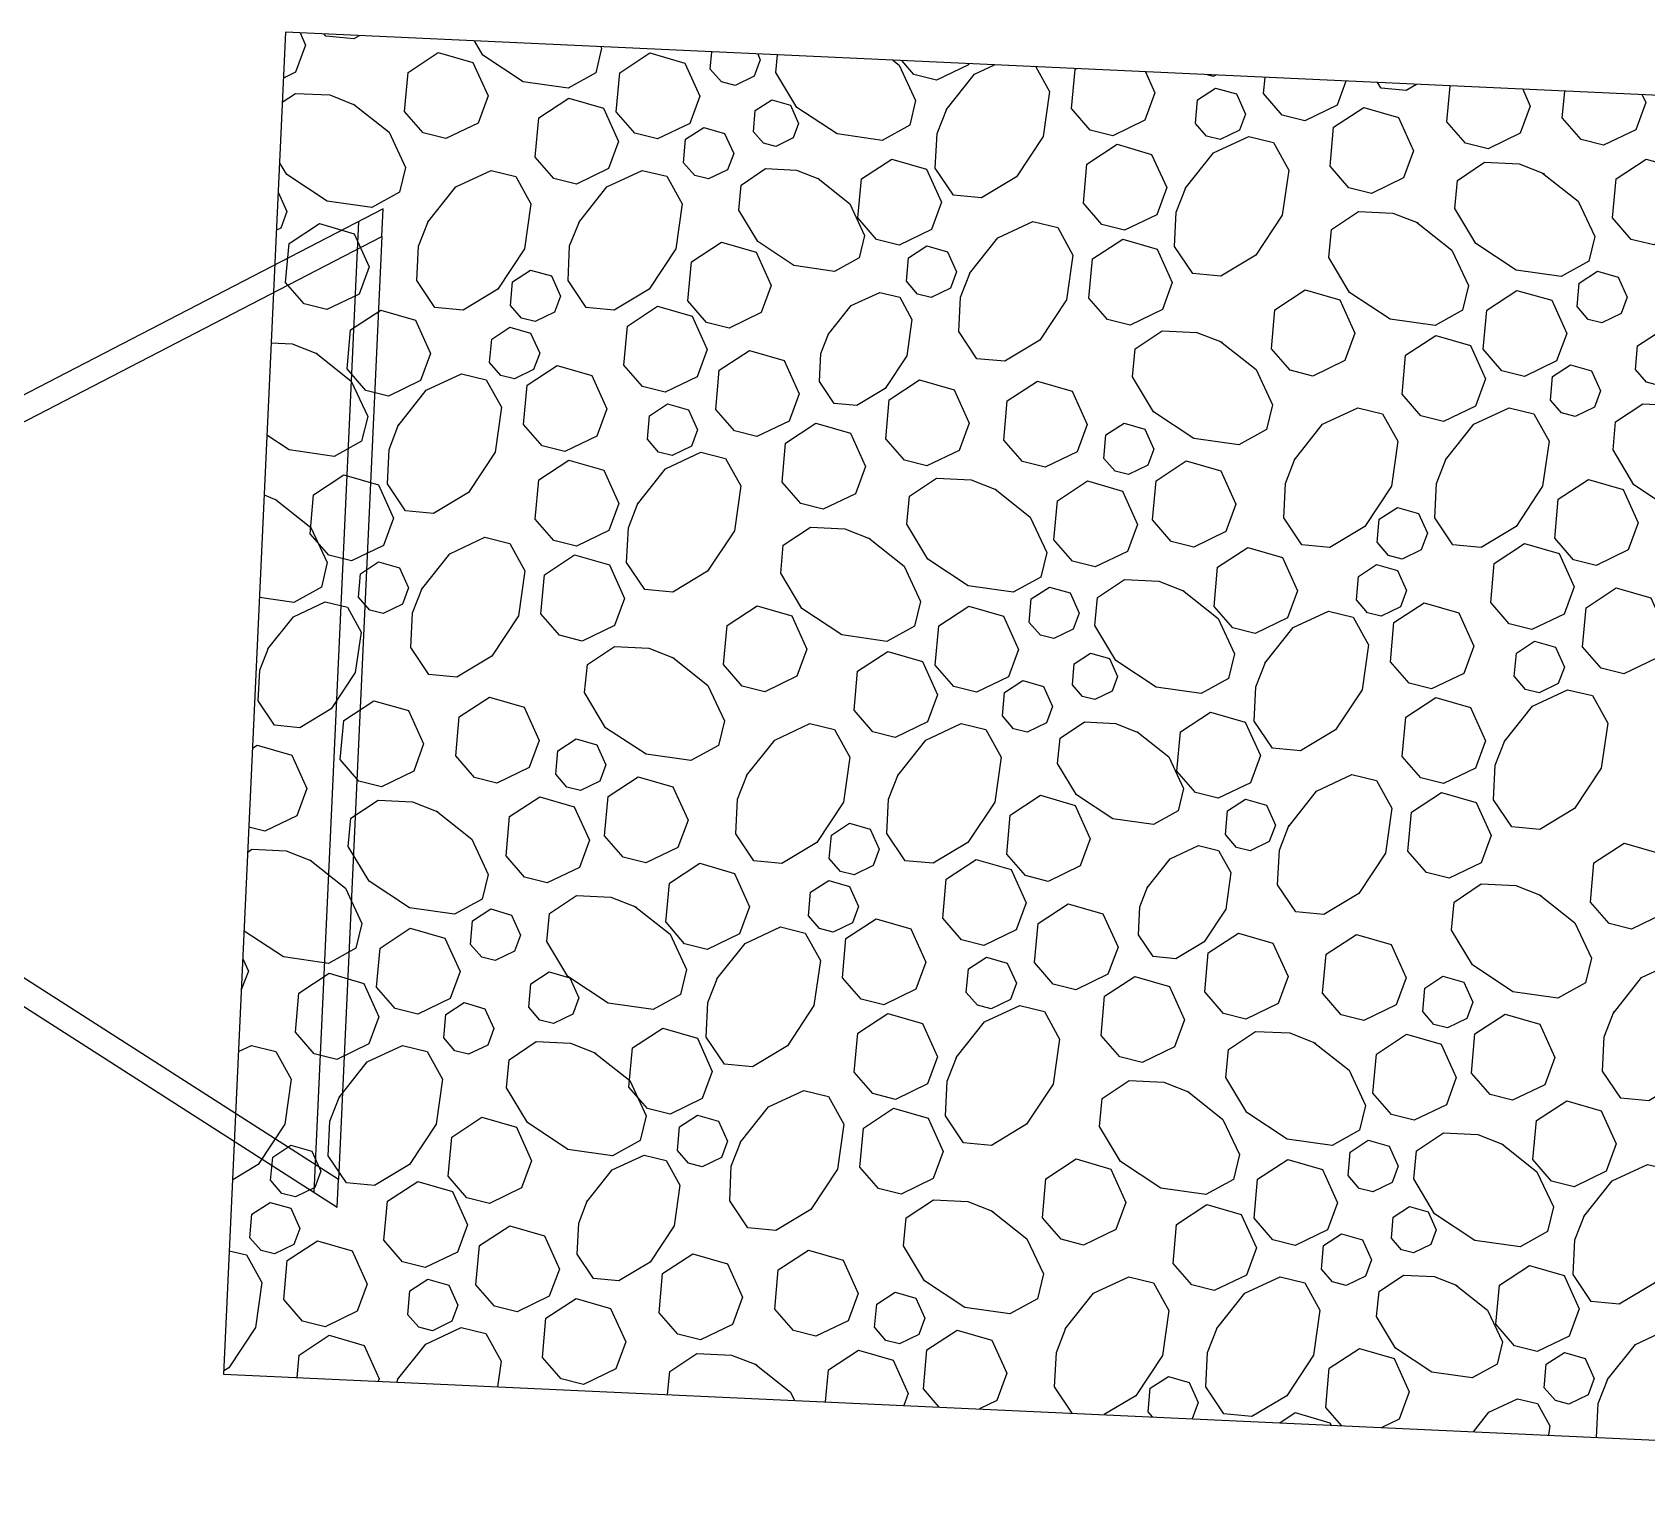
# Model space of a CAD drawing. Header units: feet. Extents: x 7707 to 9528, y 2602 to 5512.
# Drawn here: x 9275.23 to 9286.65, y 4428.3 to 4438.67 of the extents above; entities that cross this region are included whole.
import ezdxf

# ---------------------------------------------------------------- set-up
doc = ezdxf.new("R2010")
doc.units = ezdxf.units.FT
doc.header["$LTSCALE"] = 0.4
doc.header["$MEASUREMENT"] = 0
doc.layers.add('STORM', color=7, linetype='Continuous')
doc.layers.add('STORM INLET', color=7, linetype='Continuous')

msp = doc.modelspace()

# ---------------------------------------------------------------- linework, layer by layer
at = {"layer": 'STORM', "color": 1, "flags": 128}
msp.add_lwpolyline([(9277.019, 4438.666), (9276.582, 4429.176), (9295.562, 4428.302), (9295.999, 4437.792)], close=True, dxfattribs=at)
for points in [[(9277.122, 4438.662), (9277.161, 4438.576), (9277.09, 4438.384), (9277.005, 4438.342)], [(9277.541, 4438.642), (9277.503, 4438.619), (9277.305, 4438.638), (9277.294, 4438.654)], [(9277.862, 4438.106), (9277.886, 4438.383), (9278.1, 4438.523), (9278.345, 4438.452), (9278.452, 4438.216), (9278.381, 4438.024), (9278.154, 4437.914), (9277.994, 4437.955), (9277.862, 4438.107)], [(9279.25, 4438.564), (9279.255, 4438.554), (9279.213, 4438.379), (9279.018, 4438.271), (9278.7, 4438.316), (9278.415, 4438.505), (9278.355, 4438.605)], [(9279.359, 4438.104), (9279.384, 4438.38), (9279.597, 4438.52), (9279.843, 4438.449), (9279.949, 4438.214), (9279.878, 4438.021), (9279.651, 4437.912), (9279.491, 4437.952), (9279.359, 4438.104)], [(9280.023, 4438.406), (9280.034, 4438.527)], [(9280.359, 4438.513), (9280.377, 4438.472), (9280.335, 4438.357), (9280.199, 4438.291), (9280.102, 4438.315), (9280.023, 4438.406)], [(9281.315, 4438.469), (9281.36, 4438.434), (9281.476, 4438.184), (9281.434, 4438.009), (9281.239, 4437.901), (9280.921, 4437.947), (9280.636, 4438.135), (9280.487, 4438.383), (9280.499, 4438.506)], [(9281.852, 4438.444), (9281.85, 4438.437), (9281.623, 4438.327), (9281.462, 4438.367), (9281.377, 4438.466)], [(9282.327, 4438.422), (9282.423, 4438.248), (9282.378, 4437.93), (9282.189, 4437.645), (9281.942, 4437.496), (9281.744, 4437.515), (9281.615, 4437.706), (9281.627, 4437.95), (9281.698, 4438.13)], [(9281.691, 4438.117), (9281.891, 4438.369), (9282.034, 4438.435)], [(9282.578, 4438.127), (9282.603, 4438.403), (9282.611, 4438.409)], [(9283.101, 4438.386), (9283.168, 4438.237), (9283.097, 4438.045), (9282.87, 4437.935), (9282.71, 4437.975), (9282.578, 4438.127)], [(9283.454, 4438.023), (9283.469, 4438.188), (9283.597, 4438.272), (9283.744, 4438.23), (9283.808, 4438.088), (9283.766, 4437.973), (9283.629, 4437.907), (9283.533, 4437.931), (9283.454, 4438.022)], [(9283.598, 4438.363), (9283.579, 4438.354), (9283.53, 4438.367)], [(9283.937, 4438.233), (9283.947, 4438.347)], [(9284.519, 4438.321), (9284.456, 4438.151), (9284.229, 4438.041), (9284.069, 4438.081), (9283.937, 4438.233)], [(9285.018, 4438.298), (9284.945, 4438.255), (9284.767, 4438.272), (9284.741, 4438.311)], [(9285.232, 4438.034), (9285.255, 4438.287)], [(9277.5, 4438.159), (9277.752, 4437.959), (9277.869, 4437.71), (9277.826, 4437.535), (9277.631, 4437.427), (9277.313, 4437.472), (9277.028, 4437.661), (9276.977, 4437.746)], [(9276.997, 4438.172), (9277.09, 4438.234), (9277.333, 4438.223), (9277.513, 4438.152)], [(9278.785, 4437.784), (9278.81, 4438.061), (9279.023, 4438.2), (9279.269, 4438.13), (9279.375, 4437.894), (9279.304, 4437.702), (9279.077, 4437.592), (9278.917, 4437.632), (9278.785, 4437.784)], [(9280.329, 4437.963), (9280.342, 4438.112), (9280.458, 4438.188), (9280.59, 4438.15), (9280.648, 4438.022), (9280.609, 4437.919), (9280.487, 4437.859), (9280.4, 4437.881), (9280.329, 4437.963)], [(9285.769, 4438.263), (9285.822, 4438.144), (9285.752, 4437.952), (9285.524, 4437.842), (9285.364, 4437.882), (9285.233, 4438.034)], [(9286.049, 4438.059), (9286.067, 4438.25)], [(9286.615, 4438.224), (9286.64, 4438.169), (9286.569, 4437.977), (9286.341, 4437.867), (9286.182, 4437.908), (9286.05, 4438.06)], [(9284.407, 4437.719), (9284.432, 4437.995), (9284.645, 4438.135), (9284.89, 4438.064), (9284.997, 4437.829), (9284.926, 4437.637), (9284.699, 4437.527), (9284.539, 4437.567), (9284.407, 4437.719)], [(9279.835, 4437.744), (9279.849, 4437.91), (9279.978, 4437.994), (9280.125, 4437.951), (9280.189, 4437.81), (9280.146, 4437.694), (9280.01, 4437.629), (9279.914, 4437.653), (9279.835, 4437.744)], [(9283.383, 4437.561), (9283.582, 4437.813), (9283.832, 4437.93), (9284.007, 4437.887), (9284.114, 4437.692), (9284.069, 4437.374), (9283.881, 4437.089), (9283.634, 4436.941), (9283.435, 4436.96), (9283.307, 4437.151), (9283.319, 4437.395), (9283.39, 4437.574)], [(9282.662, 4437.458), (9282.686, 4437.734), (9282.9, 4437.874), (9283.145, 4437.803), (9283.252, 4437.568), (9283.181, 4437.376), (9282.953, 4437.266), (9282.793, 4437.306), (9282.662, 4437.458)], [(9280.784, 4437.634), (9281.01, 4437.454), (9281.115, 4437.23), (9281.077, 4437.072), (9280.902, 4436.975), (9280.615, 4437.016), (9280.359, 4437.186), (9280.225, 4437.408), (9280.242, 4437.586), (9280.414, 4437.702), (9280.633, 4437.691), (9280.795, 4437.628)], [(9281.068, 4437.354), (9281.093, 4437.63), (9281.307, 4437.77), (9281.552, 4437.699), (9281.658, 4437.464), (9281.587, 4437.271), (9281.36, 4437.161), (9281.2, 4437.202), (9281.068, 4437.354)], [(9285.91, 4437.671), (9286.162, 4437.472), (9286.278, 4437.222), (9286.236, 4437.047), (9286.041, 4436.94), (9285.723, 4436.985), (9285.438, 4437.173), (9285.29, 4437.421), (9285.308, 4437.619), (9285.5, 4437.747), (9285.743, 4437.735), (9285.923, 4437.665)], [(9286.405, 4437.354), (9286.429, 4437.63), (9286.643, 4437.77), (9286.888, 4437.7), (9286.995, 4437.464), (9286.924, 4437.272), (9286.697, 4437.162), (9286.537, 4437.202), (9286.405, 4437.354)], [(9278.024, 4437.321), (9278.223, 4437.573), (9278.473, 4437.69), (9278.648, 4437.647), (9278.755, 4437.452), (9278.71, 4437.134), (9278.522, 4436.849), (9278.275, 4436.701), (9278.076, 4436.719), (9277.948, 4436.911), (9277.96, 4437.154), (9278.03, 4437.334)], [(9279.093, 4437.322), (9279.293, 4437.574), (9279.542, 4437.69), (9279.717, 4437.648), (9279.825, 4437.453), (9279.78, 4437.135), (9279.591, 4436.85), (9279.344, 4436.701), (9279.146, 4436.72), (9279.018, 4436.911), (9279.029, 4437.155), (9279.1, 4437.334)], [(9276.967, 4437.536), (9277.03, 4437.398), (9276.987, 4437.282), (9276.955, 4437.267)], [(9285.018, 4437.324), (9285.269, 4437.125), (9285.386, 4436.875), (9285.344, 4436.7), (9285.149, 4436.592), (9284.831, 4436.638), (9284.545, 4436.826), (9284.397, 4437.073), (9284.416, 4437.272), (9284.607, 4437.4), (9284.851, 4437.388), (9285.03, 4437.318)], [(9277.02, 4436.897), (9277.045, 4437.173), (9277.259, 4437.313), (9277.504, 4437.242), (9277.611, 4437.007), (9277.54, 4436.814), (9277.312, 4436.705), (9277.152, 4436.745), (9277.02, 4436.897)], [(9281.856, 4436.96), (9282.056, 4437.212), (9282.305, 4437.329), (9282.481, 4437.286), (9282.588, 4437.091), (9282.543, 4436.773), (9282.354, 4436.488), (9282.107, 4436.34), (9281.909, 4436.358), (9281.781, 4436.55), (9281.792, 4436.793), (9281.863, 4436.973)], [(9279.865, 4436.766), (9279.89, 4437.043), (9280.103, 4437.182), (9280.349, 4437.112), (9280.455, 4436.876), (9280.384, 4436.684), (9280.157, 4436.574), (9279.997, 4436.615), (9279.865, 4436.766)], [(9281.411, 4436.905), (9281.426, 4437.071), (9281.554, 4437.155), (9281.701, 4437.113), (9281.765, 4436.971), (9281.722, 4436.856), (9281.586, 4436.79), (9281.49, 4436.814), (9281.411, 4436.905)], [(9282.701, 4436.787), (9282.726, 4437.064), (9282.94, 4437.204), (9283.185, 4437.133), (9283.291, 4436.897), (9283.221, 4436.705), (9282.993, 4436.595), (9282.833, 4436.636), (9282.701, 4436.787)], [(9278.61, 4436.735), (9278.624, 4436.901), (9278.753, 4436.985), (9278.9, 4436.943), (9278.964, 4436.801), (9278.921, 4436.686), (9278.785, 4436.62), (9278.689, 4436.644), (9278.61, 4436.735)], [(9286.154, 4436.727), (9286.169, 4436.893), (9286.297, 4436.977), (9286.444, 4436.934), (9286.508, 4436.793), (9286.466, 4436.678), (9286.329, 4436.612), (9286.233, 4436.636), (9286.154, 4436.727)], [(9280.858, 4436.529), (9281.02, 4436.733), (9281.222, 4436.827), (9281.363, 4436.793), (9281.45, 4436.635), (9281.414, 4436.378), (9281.261, 4436.146), (9281.061, 4436.026), (9280.9, 4436.042), (9280.797, 4436.196), (9280.806, 4436.394), (9280.863, 4436.539)], [(9283.992, 4436.428), (9284.017, 4436.704), (9284.231, 4436.844), (9284.476, 4436.773), (9284.583, 4436.538), (9284.511, 4436.346), (9284.284, 4436.235), (9284.124, 4436.276), (9283.993, 4436.428)], [(9285.49, 4436.425), (9285.515, 4436.701), (9285.728, 4436.841), (9285.974, 4436.771), (9286.08, 4436.535), (9286.009, 4436.343), (9285.782, 4436.233), (9285.622, 4436.273), (9285.49, 4436.425)], [(9277.455, 4436.285), (9277.48, 4436.561), (9277.694, 4436.701), (9277.939, 4436.63), (9278.045, 4436.395), (9277.974, 4436.203), (9277.747, 4436.093), (9277.587, 4436.133), (9277.455, 4436.285)], [(9279.412, 4436.313), (9279.437, 4436.589), (9279.65, 4436.729), (9279.896, 4436.658), (9280.002, 4436.422), (9279.931, 4436.23), (9279.704, 4436.12), (9279.544, 4436.161), (9279.412, 4436.312)], [(9278.462, 4436.331), (9278.478, 4436.497), (9278.606, 4436.581), (9278.753, 4436.538), (9278.817, 4436.397), (9278.774, 4436.281), (9278.638, 4436.215), (9278.542, 4436.24), (9278.463, 4436.331)], [(9276.918, 4436.47), (9277.066, 4436.463), (9277.245, 4436.393)], [(9283.631, 4436.48), (9283.883, 4436.281), (9283.999, 4436.031), (9283.957, 4435.856), (9283.762, 4435.749), (9283.444, 4435.794), (9283.159, 4435.982), (9283.01, 4436.23), (9283.029, 4436.428), (9283.22, 4436.556), (9283.464, 4436.544), (9283.644, 4436.474)], [(9284.916, 4436.105), (9284.94, 4436.382), (9285.154, 4436.522), (9285.4, 4436.451), (9285.506, 4436.215), (9285.435, 4436.023), (9285.208, 4435.913), (9285.048, 4435.954), (9284.916, 4436.106)], [(9286.566, 4436.282), (9286.581, 4436.448), (9286.709, 4436.532), (9286.856, 4436.489), (9286.92, 4436.348), (9286.878, 4436.232), (9286.742, 4436.167), (9286.645, 4436.191), (9286.566, 4436.282)], [(9277.233, 4436.399), (9277.484, 4436.2), (9277.601, 4435.95), (9277.558, 4435.775), (9277.363, 4435.667), (9277.045, 4435.713), (9276.888, 4435.817)], [(9280.062, 4435.999), (9280.086, 4436.276), (9280.3, 4436.415), (9280.545, 4436.345), (9280.652, 4436.109), (9280.581, 4435.917), (9280.353, 4435.807), (9280.194, 4435.847), (9280.062, 4435.999)], [(9277.816, 4435.883), (9278.015, 4436.135), (9278.265, 4436.251), (9278.439, 4436.209), (9278.547, 4436.014), (9278.502, 4435.696), (9278.314, 4435.411), (9278.066, 4435.262), (9277.868, 4435.281), (9277.74, 4435.472), (9277.752, 4435.716), (9277.822, 4435.896)], [(9278.703, 4435.893), (9278.728, 4436.17), (9278.941, 4436.309), (9279.186, 4436.239), (9279.293, 4436.003), (9279.222, 4435.811), (9278.995, 4435.701), (9278.835, 4435.741), (9278.703, 4435.893)], [(9285.965, 4436.065), (9285.98, 4436.231), (9286.108, 4436.315), (9286.255, 4436.273), (9286.319, 4436.131), (9286.277, 4436.016), (9286.14, 4435.95), (9286.044, 4435.974), (9285.965, 4436.065)], [(9281.264, 4435.791), (9281.289, 4436.068), (9281.503, 4436.208), (9281.748, 4436.137), (9281.854, 4435.901), (9281.783, 4435.709), (9281.556, 4435.599), (9281.396, 4435.64), (9281.264, 4435.791)], [(9282.099, 4435.782), (9282.124, 4436.059), (9282.337, 4436.198), (9282.583, 4436.128), (9282.689, 4435.892), (9282.618, 4435.7), (9282.391, 4435.59), (9282.231, 4435.631), (9282.099, 4435.782)], [(9279.579, 4435.789), (9279.594, 4435.954), (9279.722, 4436.038), (9279.869, 4435.996), (9279.933, 4435.855), (9279.89, 4435.739), (9279.754, 4435.673), (9279.658, 4435.697), (9279.579, 4435.788)], [(9284.155, 4435.643), (9284.354, 4435.894), (9284.604, 4436.011), (9284.778, 4435.969), (9284.886, 4435.774), (9284.841, 4435.456), (9284.652, 4435.17), (9284.405, 4435.022), (9284.207, 4435.041), (9284.079, 4435.232), (9284.091, 4435.476), (9284.161, 4435.655)], [(9285.224, 4435.643), (9285.424, 4435.895), (9285.673, 4436.011), (9285.848, 4435.969), (9285.956, 4435.774), (9285.91, 4435.456), (9285.722, 4435.171), (9285.475, 4435.022), (9285.276, 4435.041), (9285.148, 4435.233), (9285.16, 4435.476), (9285.23, 4435.656)], [(9287.028, 4435.963), (9287.28, 4435.764), (9287.396, 4435.514), (9287.354, 4435.339), (9287.159, 4435.232), (9286.841, 4435.277), (9286.556, 4435.466), (9286.408, 4435.713), (9286.426, 4435.911), (9286.618, 4436.039), (9286.861, 4436.027), (9287.041, 4435.957)], [(9280.531, 4435.485), (9280.556, 4435.761), (9280.77, 4435.901), (9281.015, 4435.831), (9281.121, 4435.595), (9281.05, 4435.402), (9280.823, 4435.293), (9280.663, 4435.333), (9280.531, 4435.485)], [(9282.807, 4435.653), (9282.822, 4435.819), (9282.95, 4435.903), (9283.097, 4435.86), (9283.161, 4435.719), (9283.118, 4435.604), (9282.982, 4435.538), (9282.886, 4435.562), (9282.807, 4435.653)], [(9279.508, 4435.328), (9279.707, 4435.579), (9279.957, 4435.696), (9280.132, 4435.653), (9280.239, 4435.458), (9280.194, 4435.141), (9280.005, 4434.855), (9279.758, 4434.707), (9279.56, 4434.726), (9279.432, 4434.917), (9279.444, 4435.161), (9279.514, 4435.34)], [(9277.193, 4435.12), (9277.218, 4435.396), (9277.431, 4435.536), (9277.676, 4435.466), (9277.783, 4435.23), (9277.712, 4435.037), (9277.485, 4434.928), (9277.325, 4434.968), (9277.193, 4435.12)], [(9278.786, 4435.224), (9278.811, 4435.501), (9279.024, 4435.64), (9279.27, 4435.57), (9279.376, 4435.334), (9279.305, 4435.142), (9279.078, 4435.032), (9278.918, 4435.072), (9278.786, 4435.224)], [(9283.151, 4435.218), (9283.176, 4435.495), (9283.39, 4435.635), (9283.635, 4435.564), (9283.741, 4435.328), (9283.67, 4435.136), (9283.443, 4435.026), (9283.283, 4435.066), (9283.151, 4435.218)], [(9282.035, 4435.437), (9282.286, 4435.238), (9282.403, 4434.988), (9282.361, 4434.813), (9282.166, 4434.706), (9281.848, 4434.751), (9281.562, 4434.94), (9281.414, 4435.187), (9281.433, 4435.385), (9281.624, 4435.513), (9281.868, 4435.502), (9282.047, 4435.431)], [(9282.454, 4435.077), (9282.479, 4435.353), (9282.692, 4435.493), (9282.938, 4435.422), (9283.044, 4435.186), (9282.973, 4434.994), (9282.746, 4434.885), (9282.586, 4434.925), (9282.454, 4435.077)], [(9285.996, 4435.087), (9286.021, 4435.364), (9286.234, 4435.504), (9286.48, 4435.433), (9286.586, 4435.197), (9286.515, 4435.005), (9286.288, 4434.895), (9286.128, 4434.936), (9285.996, 4435.088)], [(9276.947, 4435.365), (9277.199, 4435.165), (9277.315, 4434.916), (9277.273, 4434.741), (9277.078, 4434.633), (9276.835, 4434.668)], [(9276.869, 4435.394), (9276.959, 4435.358)], [(9284.74, 4435.057), (9284.755, 4435.223), (9284.883, 4435.306), (9285.031, 4435.264), (9285.095, 4435.123), (9285.052, 4435.007), (9284.916, 4434.941), (9284.82, 4434.966), (9284.741, 4435.057)], [(9277.981, 4434.726), (9278.181, 4434.978), (9278.43, 4435.095), (9278.605, 4435.052), (9278.713, 4434.857), (9278.667, 4434.539), (9278.479, 4434.254), (9278.232, 4434.106), (9278.033, 4434.125), (9277.906, 4434.316), (9277.917, 4434.56), (9277.988, 4434.739)], [(9281.142, 4435.09), (9281.394, 4434.891), (9281.511, 4434.641), (9281.468, 4434.466), (9281.273, 4434.358), (9280.955, 4434.404), (9280.67, 4434.592), (9280.522, 4434.84), (9280.54, 4435.038), (9280.732, 4435.166), (9280.975, 4435.154), (9281.155, 4435.084)], [(9278.826, 4434.553), (9278.851, 4434.83), (9279.064, 4434.97), (9279.31, 4434.899), (9279.416, 4434.663), (9279.345, 4434.471), (9279.118, 4434.361), (9278.958, 4434.402), (9278.826, 4434.553)], [(9283.586, 4434.606), (9283.611, 4434.883), (9283.824, 4435.023), (9284.07, 4434.952), (9284.176, 4434.716), (9284.105, 4434.524), (9283.878, 4434.414), (9283.718, 4434.454), (9283.586, 4434.606)], [(9285.543, 4434.634), (9285.567, 4434.91), (9285.781, 4435.05), (9286.026, 4434.98), (9286.133, 4434.744), (9286.062, 4434.551), (9285.834, 4434.442), (9285.674, 4434.482), (9285.543, 4434.634)], [(9277.535, 4434.671), (9277.55, 4434.837), (9277.678, 4434.921), (9277.825, 4434.879), (9277.889, 4434.737), (9277.847, 4434.622), (9277.71, 4434.556), (9277.615, 4434.58), (9277.535, 4434.671)], [(9284.593, 4434.652), (9284.608, 4434.818), (9284.736, 4434.902), (9284.884, 4434.86), (9284.947, 4434.718), (9284.905, 4434.603), (9284.768, 4434.537), (9284.672, 4434.561), (9284.594, 4434.652)], [(9282.279, 4434.493), (9282.294, 4434.659), (9282.422, 4434.743), (9282.569, 4434.701), (9282.633, 4434.559), (9282.59, 4434.444), (9282.454, 4434.378), (9282.358, 4434.402), (9282.279, 4434.493)], [(9283.363, 4434.721), (9283.615, 4434.521), (9283.731, 4434.271), (9283.689, 4434.096), (9283.494, 4433.989), (9283.176, 4434.034), (9282.891, 4434.223), (9282.743, 4434.47), (9282.762, 4434.668), (9282.953, 4434.796), (9283.196, 4434.784), (9283.376, 4434.714)], [(9286.192, 4434.32), (9286.217, 4434.597), (9286.431, 4434.737), (9286.676, 4434.666), (9286.782, 4434.43), (9286.711, 4434.238), (9286.484, 4434.128), (9286.324, 4434.169), (9286.192, 4434.321)], [(9276.895, 4434.307), (9277.075, 4434.533), (9277.299, 4434.638), (9277.457, 4434.6), (9277.554, 4434.424), (9277.513, 4434.138), (9277.343, 4433.881), (9277.121, 4433.748), (9276.942, 4433.765), (9276.827, 4433.937), (9276.838, 4434.156), (9276.901, 4434.318)], [(9284.833, 4434.214), (9284.858, 4434.491), (9285.072, 4434.631), (9285.317, 4434.56), (9285.424, 4434.324), (9285.353, 4434.132), (9285.125, 4434.022), (9284.965, 4434.063), (9284.833, 4434.214)], [(9280.117, 4434.194), (9280.142, 4434.47), (9280.356, 4434.61), (9280.601, 4434.54), (9280.707, 4434.304), (9280.636, 4434.112), (9280.409, 4434.002), (9280.249, 4434.042), (9280.117, 4434.194)], [(9281.614, 4434.191), (9281.639, 4434.468), (9281.853, 4434.608), (9282.098, 4434.537), (9282.204, 4434.301), (9282.133, 4434.109), (9281.906, 4433.999), (9281.746, 4434.039), (9281.614, 4434.191)], [(9283.946, 4434.204), (9284.146, 4434.456), (9284.396, 4434.573), (9284.571, 4434.53), (9284.678, 4434.335), (9284.633, 4434.017), (9284.444, 4433.732), (9284.197, 4433.584), (9283.999, 4433.603), (9283.871, 4433.794), (9283.882, 4434.037), (9283.953, 4434.217)], [(9279.756, 4434.246), (9280.007, 4434.047), (9280.124, 4433.797), (9280.082, 4433.622), (9279.887, 4433.515), (9279.569, 4433.56), (9279.283, 4433.748), (9279.135, 4433.996), (9279.154, 4434.194), (9279.345, 4434.322), (9279.589, 4434.311), (9279.768, 4434.24)], [(9281.04, 4433.871), (9281.065, 4434.148), (9281.279, 4434.288), (9281.524, 4434.217), (9281.631, 4433.981), (9281.559, 4433.789), (9281.332, 4433.679), (9281.172, 4433.72), (9281.04, 4433.872)], [(9282.584, 4434.051), (9282.598, 4434.2), (9282.713, 4434.275), (9282.846, 4434.237), (9282.903, 4434.11), (9282.865, 4434.006), (9282.742, 4433.947), (9282.656, 4433.969), (9282.585, 4434.051)], [(9285.709, 4434.11), (9285.724, 4434.276), (9285.853, 4434.36), (9286, 4434.317), (9286.064, 4434.176), (9286.021, 4434.061), (9285.885, 4433.995), (9285.789, 4434.019), (9285.71, 4434.11)], [(9282.09, 4433.831), (9282.105, 4433.997), (9282.233, 4434.081), (9282.38, 4434.039), (9282.444, 4433.897), (9282.401, 4433.782), (9282.265, 4433.716), (9282.169, 4433.74), (9282.09, 4433.831)], [(9277.406, 4433.523), (9277.431, 4433.8), (9277.645, 4433.939), (9277.89, 4433.869), (9277.996, 4433.633), (9277.926, 4433.441), (9277.698, 4433.331), (9277.538, 4433.371), (9277.407, 4433.523)], [(9278.223, 4433.548), (9278.248, 4433.825), (9278.462, 4433.965), (9278.707, 4433.894), (9278.814, 4433.658), (9278.742, 4433.466), (9278.515, 4433.356), (9278.355, 4433.397), (9278.224, 4433.548)], [(9284.917, 4433.545), (9284.942, 4433.822), (9285.155, 4433.962), (9285.401, 4433.891), (9285.507, 4433.655), (9285.436, 4433.463), (9285.209, 4433.353), (9285.049, 4433.394), (9284.917, 4433.545)], [(9285.638, 4433.649), (9285.838, 4433.901), (9286.087, 4434.017), (9286.262, 4433.975), (9286.37, 4433.78), (9286.325, 4433.462), (9286.136, 4433.177), (9285.889, 4433.028), (9285.691, 4433.047), (9285.563, 4433.238), (9285.574, 4433.482), (9285.645, 4433.662)], [(9283.323, 4433.441), (9283.348, 4433.718), (9283.562, 4433.858), (9283.807, 4433.787), (9283.914, 4433.551), (9283.843, 4433.359), (9283.615, 4433.249), (9283.455, 4433.289), (9283.324, 4433.441)], [(9280.279, 4433.409), (9280.479, 4433.66), (9280.728, 4433.777), (9280.903, 4433.735), (9281.011, 4433.54), (9280.966, 4433.222), (9280.777, 4432.936), (9280.53, 4432.788), (9280.332, 4432.807), (9280.204, 4432.998), (9280.215, 4433.242), (9280.286, 4433.421)], [(9281.349, 4433.409), (9281.548, 4433.661), (9281.798, 4433.777), (9281.973, 4433.735), (9282.08, 4433.54), (9282.035, 4433.222), (9281.846, 4432.937), (9281.599, 4432.789), (9281.401, 4432.807), (9281.273, 4432.999), (9281.285, 4433.242), (9281.355, 4433.422)], [(9283.039, 4433.721), (9283.266, 4433.542), (9283.37, 4433.317), (9283.332, 4433.16), (9283.157, 4433.063), (9282.87, 4433.103), (9282.614, 4433.273), (9282.48, 4433.496), (9282.497, 4433.674), (9282.67, 4433.789), (9282.889, 4433.779), (9283.05, 4433.715)], [(9276.786, 4433.603), (9276.819, 4433.624), (9277.064, 4433.553), (9277.171, 4433.317), (9277.099, 4433.125), (9276.873, 4433.016), (9276.76, 4433.044)], [(9278.931, 4433.419), (9278.946, 4433.585), (9279.074, 4433.669), (9279.221, 4433.626), (9279.285, 4433.485), (9279.243, 4433.37), (9279.106, 4433.304), (9279.01, 4433.328), (9278.931, 4433.419)], [(9279.276, 4432.984), (9279.301, 4433.261), (9279.514, 4433.401), (9279.759, 4433.33), (9279.866, 4433.094), (9279.795, 4432.902), (9279.568, 4432.792), (9279.408, 4432.832), (9279.276, 4432.984)], [(9284.112, 4433.048), (9284.311, 4433.299), (9284.561, 4433.416), (9284.736, 4433.374), (9284.844, 4433.179), (9284.798, 4432.861), (9284.61, 4432.575), (9284.362, 4432.427), (9284.164, 4432.446), (9284.036, 4432.637), (9284.048, 4432.881), (9284.118, 4433.06)], [(9278.579, 4432.843), (9278.603, 4433.119), (9278.817, 4433.259), (9279.062, 4433.188), (9279.169, 4432.952), (9279.098, 4432.76), (9278.87, 4432.65), (9278.71, 4432.691), (9278.579, 4432.843)], [(9282.12, 4432.853), (9282.145, 4433.13), (9282.359, 4433.27), (9282.604, 4433.199), (9282.71, 4432.963), (9282.639, 4432.771), (9282.412, 4432.661), (9282.252, 4432.702), (9282.12, 4432.854)], [(9284.957, 4432.875), (9284.982, 4433.151), (9285.195, 4433.291), (9285.441, 4433.22), (9285.547, 4432.985), (9285.476, 4432.793), (9285.249, 4432.683), (9285.089, 4432.723), (9284.957, 4432.875)], [(9278.084, 4433.16), (9278.336, 4432.96), (9278.452, 4432.711), (9278.41, 4432.536), (9278.215, 4432.429), (9277.897, 4432.474), (9277.612, 4432.662), (9277.463, 4432.909), (9277.482, 4433.108), (9277.674, 4433.236), (9277.917, 4433.224), (9278.097, 4433.154)], [(9283.666, 4432.993), (9283.681, 4433.159), (9283.809, 4433.242), (9283.956, 4433.2), (9284.02, 4433.058), (9283.977, 4432.943), (9283.841, 4432.877), (9283.745, 4432.902), (9283.666, 4432.993)], [(9280.865, 4432.823), (9280.88, 4432.989), (9281.008, 4433.072), (9281.155, 4433.03), (9281.219, 4432.889), (9281.176, 4432.773), (9281.04, 4432.707), (9280.944, 4432.732), (9280.865, 4432.823)], [(9283.113, 4432.616), (9283.275, 4432.82), (9283.477, 4432.915), (9283.618, 4432.88), (9283.706, 4432.723), (9283.669, 4432.465), (9283.517, 4432.234), (9283.316, 4432.114), (9283.156, 4432.129), (9283.052, 4432.284), (9283.061, 4432.481), (9283.118, 4432.627)], [(9286.248, 4432.515), (9286.272, 4432.792), (9286.486, 4432.932), (9286.732, 4432.861), (9286.838, 4432.625), (9286.767, 4432.433), (9286.539, 4432.323), (9286.38, 4432.363), (9286.248, 4432.515)], [(9277.191, 4432.813), (9277.443, 4432.613), (9277.56, 4432.364), (9277.517, 4432.189), (9277.323, 4432.081), (9277.005, 4432.127), (9276.727, 4432.31)], [(9276.752, 4432.869), (9276.781, 4432.888), (9277.025, 4432.877), (9277.204, 4432.806)], [(9281.667, 4432.4), (9281.692, 4432.676), (9281.905, 4432.816), (9282.151, 4432.746), (9282.257, 4432.51), (9282.186, 4432.318), (9281.959, 4432.208), (9281.799, 4432.248), (9281.667, 4432.4)], [(9279.71, 4432.372), (9279.735, 4432.649), (9279.949, 4432.789), (9280.194, 4432.718), (9280.3, 4432.482), (9280.23, 4432.29), (9280.002, 4432.18), (9279.842, 4432.22), (9279.711, 4432.372)], [(9279.488, 4432.486), (9279.74, 4432.287), (9279.856, 4432.038), (9279.814, 4431.862), (9279.619, 4431.755), (9279.301, 4431.8), (9279.016, 4431.989), (9278.867, 4432.236), (9278.886, 4432.434), (9279.077, 4432.562), (9279.321, 4432.55), (9279.501, 4432.48)], [(9280.718, 4432.418), (9280.733, 4432.584), (9280.861, 4432.668), (9281.008, 4432.626), (9281.072, 4432.484), (9281.029, 4432.369), (9280.893, 4432.303), (9280.797, 4432.327), (9280.718, 4432.418)], [(9285.886, 4432.568), (9286.138, 4432.368), (9286.255, 4432.119), (9286.212, 4431.944), (9286.017, 4431.836), (9285.699, 4431.881), (9285.414, 4432.07), (9285.266, 4432.317), (9285.285, 4432.515), (9285.476, 4432.643), (9285.72, 4432.632), (9285.899, 4432.561)], [(9278.328, 4432.216), (9278.343, 4432.382), (9278.471, 4432.466), (9278.618, 4432.423), (9278.682, 4432.282), (9278.64, 4432.167), (9278.503, 4432.101), (9278.407, 4432.125), (9278.328, 4432.216)], [(9282.317, 4432.087), (9282.342, 4432.363), (9282.555, 4432.503), (9282.8, 4432.432), (9282.907, 4432.196), (9282.836, 4432.004), (9282.609, 4431.894), (9282.449, 4431.935), (9282.317, 4432.087)], [(9280.071, 4431.971), (9280.271, 4432.222), (9280.52, 4432.339), (9280.695, 4432.296), (9280.803, 4432.101), (9280.757, 4431.783), (9280.569, 4431.498), (9280.322, 4431.35), (9280.123, 4431.369), (9279.995, 4431.56), (9280.007, 4431.804), (9280.078, 4431.983)], [(9280.958, 4431.98), (9280.983, 4432.257), (9281.197, 4432.397), (9281.442, 4432.326), (9281.548, 4432.09), (9281.477, 4431.898), (9281.25, 4431.788), (9281.09, 4431.829), (9280.958, 4431.98)], [(9277.664, 4431.914), (9277.688, 4432.19), (9277.902, 4432.33), (9278.147, 4432.259), (9278.254, 4432.024), (9278.183, 4431.832), (9277.955, 4431.722), (9277.796, 4431.762), (9277.664, 4431.914)], [(9283.52, 4431.879), (9283.544, 4432.155), (9283.758, 4432.295), (9284.003, 4432.225), (9284.11, 4431.989), (9284.039, 4431.797), (9283.812, 4431.687), (9283.652, 4431.727), (9283.52, 4431.879)], [(9284.354, 4431.87), (9284.379, 4432.146), (9284.593, 4432.286), (9284.838, 4432.215), (9284.944, 4431.98), (9284.873, 4431.788), (9284.646, 4431.677), (9284.486, 4431.718), (9284.354, 4431.87)], [(9276.718, 4432.113), (9276.757, 4432.026), (9276.707, 4431.894)], [(9281.834, 4431.876), (9281.849, 4432.042), (9281.977, 4432.126), (9282.124, 4432.083), (9282.188, 4431.942), (9282.146, 4431.827), (9282.009, 4431.761), (9281.913, 4431.785), (9281.834, 4431.876)], [(9277.09, 4431.594), (9277.114, 4431.871), (9277.328, 4432.011), (9277.574, 4431.94), (9277.68, 4431.704), (9277.609, 4431.512), (9277.382, 4431.402), (9277.222, 4431.442), (9277.09, 4431.594)], [(9278.74, 4431.771), (9278.755, 4431.937), (9278.883, 4432.021), (9279.03, 4431.978), (9279.094, 4431.837), (9279.052, 4431.721), (9278.915, 4431.656), (9278.819, 4431.679), (9278.74, 4431.771)], [(9285.062, 4431.741), (9285.077, 4431.906), (9285.205, 4431.99), (9285.352, 4431.948), (9285.416, 4431.807), (9285.373, 4431.691), (9285.237, 4431.625), (9285.141, 4431.649), (9285.062, 4431.741)], [(9286.41, 4431.73), (9286.61, 4431.982), (9286.859, 4432.098), (9287.034, 4432.056), (9287.142, 4431.861), (9287.096, 4431.543), (9286.908, 4431.258), (9286.661, 4431.109), (9286.462, 4431.128), (9286.334, 4431.32), (9286.346, 4431.563), (9286.416, 4431.743)], [(9282.787, 4431.572), (9282.812, 4431.849), (9283.025, 4431.989), (9283.27, 4431.918), (9283.377, 4431.682), (9283.306, 4431.49), (9283.078, 4431.38), (9282.919, 4431.421), (9282.787, 4431.572)], [(9278.139, 4431.554), (9278.154, 4431.72), (9278.282, 4431.804), (9278.429, 4431.761), (9278.493, 4431.62), (9278.45, 4431.504), (9278.314, 4431.439), (9278.218, 4431.463), (9278.139, 4431.554)], [(9281.763, 4431.415), (9281.962, 4431.667), (9282.212, 4431.783), (9282.387, 4431.741), (9282.494, 4431.546), (9282.449, 4431.228), (9282.261, 4430.943), (9282.013, 4430.794), (9281.815, 4430.813), (9281.687, 4431.004), (9281.699, 4431.248), (9281.77, 4431.428)], [(9281.041, 4431.311), (9281.066, 4431.588), (9281.28, 4431.728), (9281.525, 4431.657), (9281.631, 4431.421), (9281.56, 4431.229), (9281.333, 4431.119), (9281.173, 4431.16), (9281.042, 4431.312)], [(9285.407, 4431.306), (9285.431, 4431.582), (9285.645, 4431.722), (9285.89, 4431.651), (9285.997, 4431.415), (9285.926, 4431.223), (9285.698, 4431.114), (9285.539, 4431.154), (9285.407, 4431.306)], [(9279.448, 4431.207), (9279.473, 4431.484), (9279.687, 4431.624), (9279.932, 4431.553), (9280.038, 4431.317), (9279.967, 4431.125), (9279.74, 4431.015), (9279.58, 4431.056), (9279.448, 4431.207)], [(9284.29, 4431.525), (9284.542, 4431.325), (9284.658, 4431.076), (9284.616, 4430.901), (9284.421, 4430.793), (9284.103, 4430.838), (9283.818, 4431.027), (9283.669, 4431.274), (9283.688, 4431.472), (9283.88, 4431.6), (9284.123, 4431.589), (9284.303, 4431.518)], [(9284.709, 4431.164), (9284.734, 4431.44), (9284.948, 4431.58), (9285.193, 4431.51), (9285.299, 4431.274), (9285.229, 4431.082), (9285.001, 4430.972), (9284.841, 4431.012), (9284.709, 4431.164)], [(9276.687, 4431.458), (9276.778, 4431.5), (9276.952, 4431.457), (9277.06, 4431.262), (9277.015, 4430.944), (9276.827, 4430.659), (9276.646, 4430.551)], [(9277.398, 4431.132), (9277.597, 4431.384), (9277.847, 4431.5), (9278.022, 4431.458), (9278.13, 4431.263), (9278.084, 4430.945), (9277.896, 4430.66), (9277.649, 4430.511), (9277.45, 4430.53), (9277.322, 4430.721), (9277.334, 4430.965), (9277.404, 4431.145)], [(9279.202, 4431.452), (9279.454, 4431.253), (9279.57, 4431.003), (9279.528, 4430.828), (9279.333, 4430.721), (9279.015, 4430.766), (9278.73, 4430.955), (9278.582, 4431.201), (9278.601, 4431.4), (9278.792, 4431.528), (9279.035, 4431.516), (9279.215, 4431.446)], [(9283.398, 4431.178), (9283.649, 4430.978), (9283.766, 4430.729), (9283.723, 4430.554), (9283.528, 4430.446), (9283.211, 4430.491), (9282.925, 4430.68), (9282.777, 4430.927), (9282.796, 4431.125), (9282.987, 4431.253), (9283.23, 4431.242), (9283.41, 4431.171)], [(9280.236, 4430.814), (9280.436, 4431.066), (9280.686, 4431.182), (9280.86, 4431.14), (9280.968, 4430.945), (9280.923, 4430.627), (9280.734, 4430.341), (9280.487, 4430.193), (9280.289, 4430.212), (9280.161, 4430.403), (9280.172, 4430.647), (9280.243, 4430.827)], [(9285.841, 4430.694), (9285.866, 4430.97), (9286.08, 4431.11), (9286.325, 4431.039), (9286.431, 4430.804), (9286.36, 4430.612), (9286.133, 4430.502), (9285.973, 4430.542), (9285.841, 4430.694)], [(9278.17, 4430.576), (9278.195, 4430.853), (9278.408, 4430.993), (9278.653, 4430.922), (9278.76, 4430.686), (9278.689, 4430.494), (9278.461, 4430.384), (9278.302, 4430.424), (9278.17, 4430.576)], [(9279.791, 4430.759), (9279.805, 4430.925), (9279.934, 4431.008), (9280.081, 4430.966), (9280.145, 4430.825), (9280.102, 4430.709), (9279.966, 4430.643), (9279.87, 4430.668), (9279.791, 4430.759)], [(9281.081, 4430.641), (9281.106, 4430.917), (9281.32, 4431.057), (9281.565, 4430.987), (9281.671, 4430.751), (9281.6, 4430.559), (9281.373, 4430.449), (9281.213, 4430.489), (9281.081, 4430.641)], [(9285.618, 4430.808), (9285.87, 4430.608), (9285.987, 4430.359), (9285.945, 4430.184), (9285.75, 4430.076), (9285.431, 4430.121), (9285.146, 4430.31), (9284.998, 4430.557), (9285.017, 4430.755), (9285.208, 4430.883), (9285.452, 4430.872), (9285.631, 4430.801)], [(9276.914, 4430.545), (9276.929, 4430.711), (9277.057, 4430.795), (9277.205, 4430.753), (9277.269, 4430.611), (9277.226, 4430.496), (9277.09, 4430.43), (9276.994, 4430.454), (9276.915, 4430.546)], [(9284.534, 4430.581), (9284.549, 4430.747), (9284.677, 4430.831), (9284.824, 4430.788), (9284.888, 4430.647), (9284.845, 4430.531), (9284.709, 4430.466), (9284.613, 4430.489), (9284.534, 4430.581)], [(9279.15, 4430.394), (9279.33, 4430.621), (9279.555, 4430.726), (9279.712, 4430.687), (9279.809, 4430.512), (9279.768, 4430.226), (9279.599, 4429.969), (9279.376, 4429.835), (9279.198, 4429.852), (9279.082, 4430.024), (9279.093, 4430.244), (9279.156, 4430.406)], [(9282.372, 4430.281), (9282.397, 4430.558), (9282.611, 4430.698), (9282.856, 4430.627), (9282.962, 4430.391), (9282.891, 4430.199), (9282.664, 4430.089), (9282.504, 4430.13), (9282.372, 4430.281)], [(9283.869, 4430.279), (9283.894, 4430.555), (9284.108, 4430.695), (9284.353, 4430.624), (9284.46, 4430.388), (9284.389, 4430.196), (9284.161, 4430.087), (9284.001, 4430.127), (9283.87, 4430.279)], [(9286.202, 4430.292), (9286.401, 4430.544), (9286.651, 4430.66), (9286.826, 4430.618), (9286.933, 4430.423), (9286.888, 4430.105), (9286.7, 4429.82), (9286.452, 4429.671), (9286.254, 4429.69), (9286.126, 4429.881), (9286.138, 4430.125), (9286.208, 4430.305)], [(9277.716, 4430.123), (9277.741, 4430.399), (9277.955, 4430.539), (9278.2, 4430.468), (9278.306, 4430.233), (9278.236, 4430.04), (9278.008, 4429.931), (9277.848, 4429.971), (9277.716, 4430.123)], [(9282.011, 4430.334), (9282.263, 4430.134), (9282.379, 4429.885), (9282.337, 4429.71), (9282.142, 4429.602), (9281.824, 4429.647), (9281.539, 4429.836), (9281.39, 4430.083), (9281.409, 4430.281), (9281.601, 4430.409), (9281.844, 4430.398), (9282.024, 4430.327)], [(9276.767, 4430.141), (9276.782, 4430.307), (9276.911, 4430.391), (9277.057, 4430.349), (9277.121, 4430.207), (9277.079, 4430.092), (9276.942, 4430.026), (9276.847, 4430.05), (9276.767, 4430.141)], [(9283.296, 4429.959), (9283.32, 4430.235), (9283.534, 4430.375), (9283.779, 4430.305), (9283.886, 4430.069), (9283.815, 4429.877), (9283.588, 4429.767), (9283.428, 4429.807), (9283.296, 4429.959)], [(9284.84, 4430.138), (9284.853, 4430.287), (9284.968, 4430.363), (9285.101, 4430.325), (9285.158, 4430.197), (9285.12, 4430.094), (9284.997, 4430.034), (9284.911, 4430.056), (9284.84, 4430.138)], [(9278.366, 4429.809), (9278.391, 4430.086), (9278.605, 4430.226), (9278.85, 4430.155), (9278.956, 4429.919), (9278.885, 4429.727), (9278.658, 4429.617), (9278.498, 4429.657), (9278.366, 4429.809)], [(9284.345, 4429.919), (9284.36, 4430.085), (9284.488, 4430.168), (9284.635, 4430.126), (9284.699, 4429.985), (9284.657, 4429.869), (9284.52, 4429.803), (9284.424, 4429.828), (9284.345, 4429.919)], [(9277.007, 4429.703), (9277.032, 4429.98), (9277.246, 4430.12), (9277.491, 4430.049), (9277.598, 4429.813), (9277.526, 4429.621), (9277.299, 4429.511), (9277.139, 4429.551), (9277.008, 4429.703)], [(9280.479, 4429.636), (9280.504, 4429.913), (9280.717, 4430.052), (9280.963, 4429.982), (9281.069, 4429.746), (9280.998, 4429.554), (9280.771, 4429.444), (9280.611, 4429.484), (9280.479, 4429.636)], [(9276.622, 4430.049), (9276.744, 4430.019), (9276.852, 4429.824), (9276.807, 4429.506), (9276.618, 4429.221), (9276.583, 4429.2)], [(9279.662, 4429.611), (9279.686, 4429.887), (9279.9, 4430.027), (9280.145, 4429.956), (9280.252, 4429.72), (9280.181, 4429.528), (9279.954, 4429.418), (9279.794, 4429.459), (9279.662, 4429.611)], [(9285.579, 4429.529), (9285.604, 4429.805), (9285.817, 4429.945), (9286.063, 4429.875), (9286.169, 4429.639), (9286.098, 4429.446), (9285.871, 4429.336), (9285.711, 4429.377), (9285.579, 4429.529)], [(9277.884, 4429.599), (9277.898, 4429.765), (9278.026, 4429.849), (9278.174, 4429.806), (9278.237, 4429.665), (9278.195, 4429.55), (9278.058, 4429.483), (9277.963, 4429.508), (9277.883, 4429.599)], [(9282.534, 4429.496), (9282.734, 4429.748), (9282.984, 4429.864), (9283.158, 4429.822), (9283.266, 4429.627), (9283.221, 4429.309), (9283.032, 4429.024), (9282.809, 4428.89)], [(9283.604, 4429.497), (9283.803, 4429.749), (9284.053, 4429.865), (9284.228, 4429.823), (9284.335, 4429.628), (9284.29, 4429.31), (9284.102, 4429.024), (9283.854, 4428.876), (9283.656, 4428.895), (9283.528, 4429.086), (9283.54, 4429.33), (9283.61, 4429.509)], [(9285.294, 4429.809), (9285.521, 4429.629), (9285.626, 4429.405), (9285.588, 4429.247), (9285.412, 4429.15), (9285.126, 4429.191), (9284.869, 4429.361), (9284.736, 4429.583), (9284.753, 4429.761), (9284.925, 4429.877), (9285.144, 4429.866), (9285.306, 4429.803)], [(9278.836, 4429.295), (9278.861, 4429.572), (9279.074, 4429.712), (9279.319, 4429.641), (9279.426, 4429.405), (9279.355, 4429.213), (9279.128, 4429.103), (9278.968, 4429.144), (9278.836, 4429.295)], [(9281.186, 4429.507), (9281.201, 4429.672), (9281.33, 4429.756), (9281.477, 4429.714), (9281.541, 4429.573), (9281.498, 4429.457), (9281.362, 4429.391), (9281.266, 4429.415), (9281.187, 4429.507)], [(9277.812, 4429.138), (9278.012, 4429.389), (9278.261, 4429.506), (9278.436, 4429.464), (9278.544, 4429.269), (9278.518, 4429.087)], [(9281.531, 4429.072), (9281.556, 4429.348), (9281.77, 4429.488), (9282.015, 4429.417), (9282.121, 4429.182), (9282.05, 4428.989), (9281.928, 4428.93)], [(9282.583, 4428.9), (9282.459, 4429.086), (9282.471, 4429.329), (9282.541, 4429.509)], [(9286.367, 4429.135), (9286.567, 4429.387), (9286.816, 4429.503), (9286.991, 4429.461), (9287.099, 4429.266), (9287.054, 4428.948), (9286.891, 4428.702)], [(9277.102, 4429.152), (9277.116, 4429.311), (9277.329, 4429.451), (9277.575, 4429.38), (9277.681, 4429.144), (9277.674, 4429.126)], [(9279.722, 4429.032), (9279.738, 4429.195), (9279.929, 4429.323), (9280.173, 4429.311), (9280.352, 4429.241)], [(9280.839, 4428.98), (9280.859, 4429.207), (9281.072, 4429.346), (9281.318, 4429.276), (9281.424, 4429.04), (9281.393, 4428.955)], [(9284.376, 4428.941), (9284.401, 4429.218), (9284.614, 4429.357), (9284.86, 4429.287), (9284.966, 4429.051), (9284.895, 4428.859), (9284.772, 4428.799)], [(9285.921, 4429.08), (9285.936, 4429.246), (9286.064, 4429.33), (9286.211, 4429.288), (9286.275, 4429.146), (9286.233, 4429.031), (9286.096, 4428.965), (9286.001, 4428.989), (9285.921, 4429.08)], [(9277.807, 4429.12), (9277.819, 4429.15)], [(9280.339, 4429.248), (9280.591, 4429.048), (9280.618, 4428.99)], [(9283.12, 4428.91), (9283.135, 4429.076), (9283.263, 4429.16), (9283.411, 4429.118), (9283.474, 4428.976), (9283.432, 4428.861)], [(9286.292, 4428.729), (9286.303, 4428.968), (9286.374, 4429.148)], [(9281.643, 4428.943), (9281.531, 4429.072)], [(9283.152, 4428.874), (9283.121, 4428.91)], [(9284.488, 4428.812), (9284.376, 4428.941)], [(9285.42, 4428.769), (9285.53, 4428.908), (9285.732, 4429.002), (9285.874, 4428.968), (9285.961, 4428.81), (9285.952, 4428.745)], [(9284.052, 4428.832), (9284.161, 4428.904), (9284.406, 4428.833), (9284.414, 4428.816)]]:
    msp.add_lwpolyline(points, dxfattribs=at)
at = {"layer": 'STORM INLET', "color": 5}
msp.add_line((9277.536, 4437.327), (9277.22, 4430.463), dxfattribs=at)
at = {"layer": 'STORM INLET', "color": 5, "flags": 128}
msp.add_lwpolyline([(9277.701, 4437.222), (9277.71, 4437.417), (9273.889, 4435.44), (9273.664, 4435.45), (9273.537, 4432.687), (9273.762, 4432.677), (9277.385, 4430.357), (9277.394, 4430.552), (9273.771, 4432.872), (9273.88, 4435.245), (9277.701, 4437.222), (9277.394, 4430.552)], dxfattribs=at)

doc.saveas('drawing.dxf')
